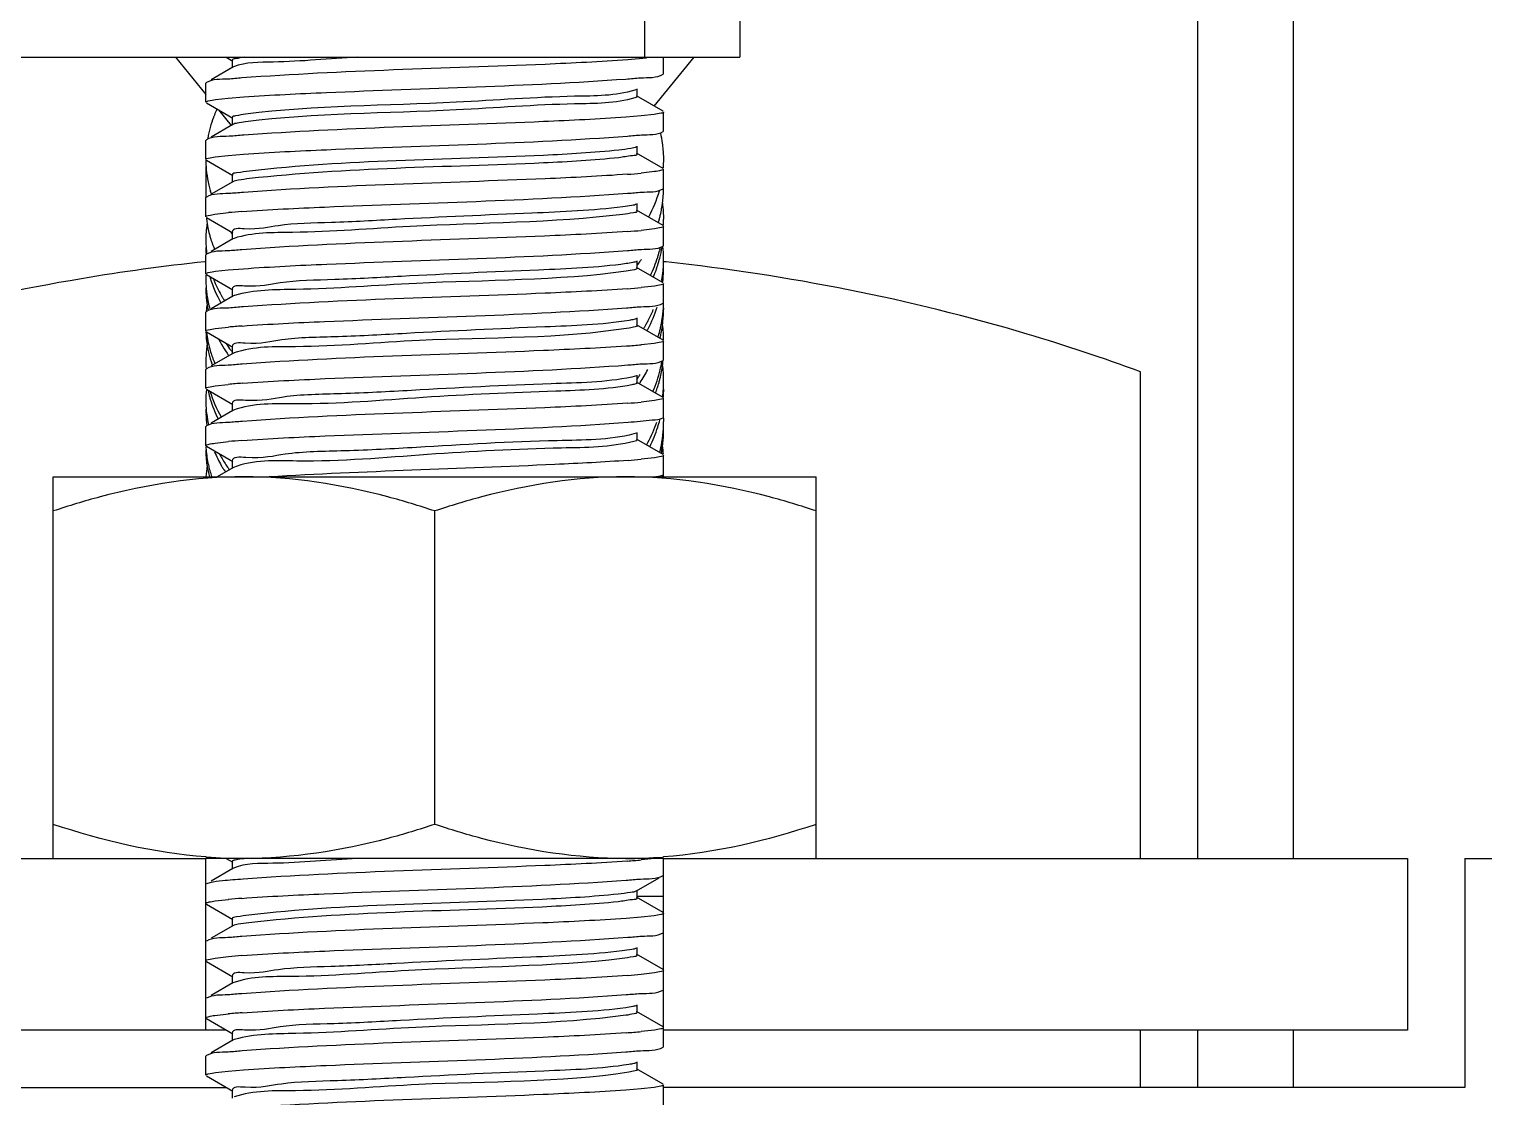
# Model space of a CAD drawing. Extents: x 1680110 to 2699828, y 269661 to 891349.
# Drawn here: x 2394372.2 to 2394545.8, y 723105.1 to 723232.5 of the extents above; entities that cross this region are included whole.
import ezdxf

# ---------------------------------------------------------------- set-up
doc = ezdxf.new("R2010")
doc.units = 0
doc.header["$LTSCALE"] = 1000
doc.header["$MEASUREMENT"] = 0
doc.layers.add('02___PRT_ALL_AXES', color=7, linetype='Continuous')
doc.layers.add('03___PRT_ALL_CURVES', color=7, linetype='Continuous')

msp = doc.modelspace()

# ---------------------------------------------------------------- linework, layer by layer
at = {"color": 7, "linetype": 'Continuous'}
for p, q in [((2394511.68, 723133.53), (2394511.68, 724624.74)), ((2394523.06, 724533.11), (2394523.06, 723133.53)), ((2394445.66, 724504.08), (2394445.66, 723229.15)), ((2394457.04, 724504.08), (2394457.04, 723229.15)), ((2394252.14, 723229.15), (2394457.04, 723229.15)), ((2394389.66, 723229.15), (2394393.29, 723224.71)), ((2394396.52, 723227.95), (2394393.93, 723226.45)), ((2394395.73, 723229.15), (2394396.52, 723228.69)), ((2394396.45, 723228.78), (2394396.45, 723227.87)), ((2394396.6, 723227.99), (2394396.52, 723227.95)), ((2394445.9, 723229.04), (2394443.67, 723228.85)), ((2394446.8, 723223.32), (2394451.56, 723229.15)), ((2394447.93, 723227.19), (2394447.93, 723229.15)), ((2394393.36, 723226.12), (2394393.29, 723226.05)), ((2394447.87, 723227.11), (2394447.93, 723227.19)), ((2394393.29, 723223.77), (2394393.29, 723226.05)), ((2394395.97, 723224.26), (2394397.82, 723224.41)), ((2394444.7, 723225.28), (2394444.5, 723225.2)), ((2394447.87, 723222.71), (2394444.7, 723224.54)), ((2394444.78, 723224.45), (2394444.78, 723225.36)), ((2394393.36, 723223.7), (2394396.52, 723221.86)), ((2394394.44, 723224.09), (2394395.97, 723224.26)), ((2394394.8, 723222.86), (2394396.32, 723221)), ((2394396.52, 723221.12), (2394393.93, 723219.62)), ((2394396.45, 723221.95), (2394396.45, 723221.04)), ((2394445.26, 723222.15), (2394443.43, 723222)), ((2394446.8, 723222.32), (2394445.26, 723222.15)), ((2394447.93, 723220.36), (2394447.93, 723222.63)), ((2394393.36, 723219.29), (2394393.29, 723219.22)), ((2394393.29, 723216.94), (2394393.29, 723219.22)), ((2394447.87, 723220.28), (2394447.93, 723220.36)), ((2394395.96, 723217.43), (2394397.77, 723217.57)), ((2394447.87, 723215.88), (2394444.7, 723217.71)), ((2394444.78, 723217.62), (2394444.78, 723218.53)), ((2394393.29, 723216.11), (2394393.29, 723212.46)), ((2394393.36, 723216.87), (2394396.52, 723215.03)), ((2394394.4, 723217.25), (2394395.96, 723217.43)), ((2394447.93, 723213.53), (2394447.93, 723215.8)), ((2394396.52, 723214.29), (2394393.93, 723212.79)), ((2394396.45, 723215.12), (2394396.45, 723214.21)), ((2394446.86, 723215.5), (2394445.25, 723215.32)), ((2394393.36, 723212.46), (2394393.29, 723212.39)), ((2394393.29, 723210.11), (2394393.29, 723212.39)), ((2394447.87, 723213.45), (2394447.93, 723213.53)), ((2394394.38, 723210.42), (2394395.98, 723210.6)), ((2394447.87, 723209.05), (2394444.7, 723210.88)), ((2394444.78, 723210.79), (2394444.78, 723211.7)), ((2394393.36, 723210.04), (2394396.52, 723208.2)), ((2394447.41, 723209.78), (2394447.42, 723209.83)), ((2394447.93, 723206.7), (2394447.93, 723208.97)), ((2394396.52, 723207.46), (2394393.93, 723205.96)), ((2394396.45, 723208.29), (2394396.45, 723207.38)), ((2394396.67, 723207.53), (2394396.52, 723207.46)), ((2394446.84, 723208.66), (2394445.24, 723208.49)), ((2394393.36, 723205.63), (2394393.29, 723205.56)), ((2394393.29, 723203.28), (2394393.29, 723205.56)), ((2394447.87, 723206.62), (2394447.93, 723206.7)), ((2394394.44, 723203.6), (2394395.97, 723203.77)), ((2394395.97, 723203.77), (2394397.78, 723203.91)), ((2394447.87, 723202.22), (2394444.7, 723204.05)), ((2394444.78, 723203.96), (2394444.78, 723204.87)), ((2394393.36, 723203.21), (2394396.52, 723201.37)), ((2394446.84, 723201.83), (2394445.24, 723201.66)), ((2394447.93, 723199.87), (2394447.93, 723202.14)), ((2394396.52, 723200.63), (2394393.93, 723199.13)), ((2394396.45, 723201.46), (2394396.45, 723200.55)), ((2394396.67, 723200.7), (2394396.52, 723200.63)), ((2394393.36, 723198.8), (2394393.29, 723198.73)), ((2394393.29, 723196.45), (2394393.29, 723198.73)), ((2394447.87, 723199.79), (2394447.93, 723199.87)), ((2394394.4, 723196.76), (2394395.98, 723196.94)), ((2394447.87, 723195.39), (2394444.7, 723197.22)), ((2394444.78, 723197.13), (2394444.78, 723198.04)), ((2394393.36, 723196.38), (2394396.52, 723194.54)), ((2394446.8, 723195), (2394445.25, 723194.83)), ((2394447.39, 723196.19), (2394447.38, 723196.14)), ((2394447.93, 723193.04), (2394447.93, 723195.31)), ((2394396.52, 723193.8), (2394393.93, 723192.3)), ((2394396.45, 723194.63), (2394396.45, 723193.72)), ((2394396.62, 723193.85), (2394396.52, 723193.8)), ((2394393.36, 723191.97), (2394393.29, 723191.9)), ((2394393.29, 723189.62), (2394393.29, 723191.9)), ((2394393.96, 723192.72), (2394393.97, 723192.68)), ((2394447.87, 723192.96), (2394447.93, 723193.04)), ((2394394.39, 723189.93), (2394395.97, 723190.11)), ((2394444.7, 723191.13), (2394444.14, 723190.96)), ((2394447.87, 723188.56), (2394444.7, 723190.39)), ((2394444.78, 723190.3), (2394444.78, 723191.21)), ((2394393.36, 723189.55), (2394396.52, 723187.72)), ((2394446.84, 723188.17), (2394445.24, 723188)), ((2394447.09, 723189.42), (2394447.11, 723189.47)), ((2394447.93, 723186.21), (2394447.93, 723188.48)), ((2394396.52, 723186.97), (2394393.93, 723185.47)), ((2394396.45, 723187.8), (2394396.45, 723186.89)), ((2394396.61, 723187.02), (2394396.52, 723186.97)), ((2394447.87, 723186.13), (2394447.93, 723186.21)), ((2394393.36, 723185.14), (2394393.29, 723185.07)), ((2394393.29, 723182.79), (2394393.29, 723185.07)), ((2394393.36, 723182.72), (2394396.52, 723180.89)), ((2394394.39, 723183.1), (2394395.98, 723183.28)), ((2394444.7, 723184.3), (2394444.38, 723184.19)), ((2394447.87, 723181.73), (2394444.7, 723183.56)), ((2394444.78, 723183.47), (2394444.78, 723184.38)), ((2394446.85, 723181.35), (2394445.24, 723181.17)), ((2394447.93, 723179.38), (2394447.93, 723181.65)), ((2394396.52, 723180.14), (2394394.66, 723179.07)), ((2394396.45, 723180.97), (2394396.45, 723180.06)), ((2394396.59, 723180.18), (2394396.52, 723180.14)), ((2394447.87, 723179.3), (2394447.93, 723179.38)), ((2394394.01, 723179.06), (2394393.99, 723179.1)), ((2394293.12, 723133.53), (2394393.29, 723133.53)), ((2394393.29, 723113.04), (2394393.29, 723133.53)), ((2394395.73, 723133.53), (2394396.52, 723133.08)), ((2394396.45, 723133.16), (2394396.45, 723132.25)), ((2394396.58, 723132.36), (2394396.52, 723132.33)), ((2394446.83, 723133.53), (2394445.25, 723133.36)), ((2394447.93, 723111.08), (2394447.93, 723133.53)), ((2394447.93, 723133.53), (2394536.72, 723133.53)), ((2394536.72, 723133.53), (2394536.72, 723113.04)), ((2394543.55, 723133.53), (2394543.55, 723106.21)), ((2394543.55, 723133.53), (2394630.07, 723133.53)), ((2394393.78, 723130.63), (2394393.36, 723130.5)), ((2394396.52, 723132.33), (2394393.93, 723130.83)), ((2394444.7, 723129.66), (2394447.4, 723131.22)), ((2394447.87, 723127.09), (2394444.7, 723128.92)), ((2394444.78, 723128.83), (2394444.78, 723129.74)), ((2394393.36, 723128.08), (2394396.52, 723126.25)), ((2394394.39, 723128.46), (2394395.98, 723128.64)), ((2394396.52, 723125.5), (2394393.93, 723124)), ((2394396.45, 723126.33), (2394396.45, 723125.42)), ((2394445.26, 723126.53), (2394443.44, 723126.38)), ((2394446.79, 723126.7), (2394445.26, 723126.53)), ((2394447.87, 723120.26), (2394444.7, 723122.09)), ((2394444.78, 723122), (2394444.78, 723122.91)), ((2394393.36, 723121.25), (2394396.52, 723119.42)), ((2394394.39, 723121.63), (2394395.98, 723121.81)), ((2394396.52, 723118.67), (2394393.93, 723117.17)), ((2394396.45, 723119.5), (2394396.45, 723118.59)), ((2394396.65, 723118.73), (2394396.52, 723118.67)), ((2394446.84, 723119.87), (2394445.24, 723119.7)), ((2394447.87, 723113.43), (2394444.7, 723115.26)), ((2394444.78, 723115.17), (2394444.78, 723116.08)), ((2394393.36, 723114.42), (2394396.52, 723112.59)), ((2394394.37, 723114.8), (2394395.98, 723114.98)), ((2394395.73, 723113.04), (2394302.23, 723113.04)), ((2394396.52, 723111.84), (2394393.93, 723110.34)), ((2394396.45, 723112.67), (2394396.45, 723111.76)), ((2394396.69, 723111.91), (2394396.52, 723111.84)), ((2394446.83, 723113.04), (2394445.26, 723112.87)), ((2394536.72, 723113.04), (2394447.93, 723113.04)), ((2394511.68, 723106.21), (2394511.68, 723113.04)), ((2394523.06, 723113.04), (2394523.06, 723106.21)), ((2394393.36, 723110.01), (2394393.29, 723109.94)), ((2394393.29, 723107.66), (2394393.29, 723109.94)), ((2394447.87, 723111), (2394447.93, 723111.08)), ((2394394.43, 723107.98), (2394395.97, 723108.15)), ((2394395.97, 723108.15), (2394397.79, 723108.29)), ((2394447.87, 723106.6), (2394444.7, 723108.43)), ((2394444.78, 723108.34), (2394444.78, 723109.25)), ((2394393.36, 723107.59), (2394396.52, 723105.76)), ((2394447.93, 722994.66), (2394447.93, 723106.52)), ((2394447.93, 723106.52), (2394447.93, 723106.5)), ((2394315.89, 723106.21), (2394395.73, 723106.21)), ((2394396.45, 723105.84), (2394396.45, 723104.93)), ((2394445.26, 723106.04), (2394443.41, 723105.89)), ((2394446.79, 723106.21), (2394445.26, 723106.04)), ((2394543.55, 723106.21), (2394447.93, 723106.21))]:
    msp.add_line(p, q, dxfattribs=at)
for centre, radius, start, end in [((2394437.02, 723305.92), 90.98, 274.1625, 275.1926), ((2394433.07, 723213.7), 14.86, 352.4752, 359.0333), ((2394404.18, 723120.31), 90.66, 94.1761, 95.1891), ((2394432.61, 723213.77), 15.33, 345.7837, 347.7331), ((2394432.75, 723213.74), 15.18, 347.7321, 350.5272), ((2394432.89, 723213.72), 15.05, 350.5288, 352.4817), ((2394432.98, 723209.81), 14.95, 5.5867, 7.5152), ((2394433.14, 723209.83), 14.8, 0.0085, 5.591), ((2394406.08, 723207.4), 12.78, 171.1943, 174.4746), ((2394406.09, 723211.3), 12.79, 185.9675, 188.8113), ((2394406.35, 723211.34), 13.06, 188.8281, 195.331), ((2394432.37, 723213.84), 15.58, 343.4588, 344.9212), ((2394432.51, 723213.8), 15.43, 345.1133, 345.7847), ((2394433.19, 723209.83), 14.74, 356.9716, 359.9979), ((2394405.84, 723207.41), 12.55, 177.8021, 181.7425), ((2394405.94, 723207.41), 12.65, 174.4759, 177.8), ((2394405.91, 723207.42), 12.62, 181.7436, 184.338), ((2394406.6, 723211.41), 13.32, 195.318, 196.4116), ((2394406.75, 723211.45), 13.48, 196.4128, 198.1116), ((2394406.87, 723211.49), 13.61, 198.1097, 198.551), ((2394407.09, 723211.56), 13.83, 198.5585, 201.583), ((2394437.02, 723299.01), 90.9, 274.1699, 275.1881), ((2394405.87, 723206.45), 12.58, 180.0033, 183.6996), ((2394406.03, 723207.42), 12.73, 184.3402, 187.6936), ((2394407.35, 723211.67), 14.11, 201.5769, 202.6383), ((2394431.58, 723210.23), 16.41, 334.2547, 342.4542), ((2394432.36, 723209.97), 15.59, 342.5052, 345.7777), ((2394432.7, 723208.92), 15.24, 345.7898, 350.7611), ((2394432.58, 723209.92), 15.36, 345.7846, 346.7864), ((2394433.11, 723204.99), 14.82, 0.7616, 6.0339), ((2394429.09, 723215.5), 19.27, 324.5327, 324.9952), ((2394429.37, 723215.31), 18.94, 324.9904, 327.0879), ((2394431.78, 723209.2), 16.2, 338.2349, 340.873), ((2394431.98, 723209.13), 15.98, 340.8783, 341.2541), ((2394432.09, 723209.09), 15.87, 341.2531, 342.5115), ((2394432.36, 723209.01), 15.59, 342.506, 345.7895), ((2394432.94, 723205.02), 14.99, 350.6267, 354.7969), ((2394433.08, 723204.04), 14.85, 353.2734, 358.4962), ((2394433.08, 723205), 14.85, 354.8019, 356.2921), ((2394433.14, 723205), 14.79, 356.2922, 357.6444), ((2394433.2, 723205), 14.73, 357.6439, 359.9988), ((2394433.23, 723205), 14.7, 0.0001, 0.7539), ((2394433.22, 723204.03), 14.71, 358.5036, 359.9996), ((2394405.86, 723202.58), 12.57, 177.162, 179.9982), ((2394405.89, 723202.58), 12.59, 180.0047, 184.3389), ((2394406.62, 723206.58), 13.34, 195.7874, 196.4007), ((2394407.88, 723208.03), 14.69, 201.5943, 209.7081), ((2394431.52, 723209.3), 16.47, 337.2245, 338.2392), ((2394432.82, 723205.04), 15.12, 349.8041, 350.6306), ((2394405.86, 723201.62), 12.57, 180.0021, 183.0662), ((2394405.97, 723201.62), 12.68, 183.0678, 186.3879), ((2394406.02, 723202.59), 12.73, 184.3386, 187.3944), ((2394406.09, 723201.64), 12.8, 186.3871, 188.7894), ((2394406.17, 723202.61), 12.88, 187.3961, 190.684), ((2394406.4, 723202.66), 13.12, 190.6909, 195.4373), ((2394408.55, 723208.4), 15.46, 209.652, 210.4109), ((2394408.67, 723208.46), 15.59, 210.4104, 210.8075), ((2394408.78, 723208.53), 15.72, 210.808, 211.5407), ((2394408.95, 723208.64), 15.92, 211.5412, 212.5196), ((2394397.23, 723199), 1.79, 106.8555, 108.2882), ((2394437.02, 723292.21), 90.93, 274.1689, 275.188), ((2394406.07, 723197.74), 12.78, 171.1716, 174.9793), ((2394406.24, 723201.66), 12.95, 188.7917, 192.0123), ((2394431.05, 723205.64), 16.99, 332.2352, 337.0979), ((2394432.97, 723200.18), 14.96, 350.6334, 356.2824), ((2394433.12, 723199.21), 14.82, 353.7483, 359.9894), ((2394433.15, 723200.17), 14.78, 356.2918, 358.518), ((2394404.24, 723106), 91.31, 94.1572, 95.1878), ((2394429.99, 723206.22), 18.2, 328.6751, 329.1904), ((2394430.17, 723206.11), 17.99, 329.189, 330.4141), ((2394430.33, 723206.02), 17.8, 330.4156, 330.7655), ((2394430.52, 723205.92), 17.59, 330.7632, 332.2518), ((2394430.53, 723204.95), 17.58, 331.3047, 331.7277), ((2394430.61, 723204.9), 17.48, 331.7277, 332.1757), ((2394432.6, 723200.25), 15.34, 345.7802, 347.219), ((2394432.74, 723199.26), 15.2, 346.482, 350.9218), ((2394432.72, 723200.23), 15.21, 347.2173, 350.0072), ((2394432.82, 723200.21), 15.11, 350.0099, 350.6402), ((2394432.9, 723199.23), 15.04, 350.9283, 352.3086), ((2394432.97, 723199.22), 14.97, 352.3086, 353.7538), ((2394433.09, 723195.33), 14.84, 0.2318, 7.3441), ((2394406.01, 723196.8), 12.72, 181.9053, 188.7272), ((2394406.09, 723192.91), 12.8, 171.1011, 174.0875), ((2394406.3, 723197.81), 13.01, 186.6796, 195.3979), ((2394406.24, 723196.83), 12.95, 188.7218, 191.9952), ((2394408.33, 723202.47), 15.2, 207.476, 209.9418), ((2394408.99, 723202.86), 15.96, 209.9616, 214.4126), ((2394409.67, 723204.28), 16.78, 213.9401, 216.9886), ((2394432.32, 723200.33), 15.63, 343.0254, 344.4467), ((2394432.49, 723200.28), 15.46, 344.6375, 345.7802), ((2394405.92, 723192.92), 12.62, 174.0846, 179.9902), ((2394406.44, 723196.87), 13.15, 191.9963, 195.227), ((2394406.55, 723196.9), 13.27, 195.223, 195.6267), ((2394406.73, 723197.92), 13.45, 195.3841, 198.6767), ((2394406.61, 723196.92), 13.33, 195.627, 196.3952), ((2394406.76, 723196.96), 13.48, 196.3975, 198.3264), ((2394406.94, 723197.99), 13.68, 198.6693, 199.1095), ((2394407.16, 723198.07), 13.91, 199.1171, 202.1251), ((2394409.57, 723203.25), 16.66, 214.3906, 215.6367), ((2394410.04, 723204.56), 17.24, 216.977, 217.4109), ((2394397.06, 723192.7), 1.23, 109.1477, 110.909), ((2394436.83, 723287.63), 93.18, 274.1026, 275.1855), ((2394405.88, 723192.93), 12.59, 180.0044, 184.1921), ((2394406.96, 723197.03), 13.7, 198.5278, 199.6787), ((2394407.42, 723198.17), 14.19, 202.1188, 203.1178), ((2394430.02, 723200.4), 18.16, 326.2877, 331.9863), ((2394432, 723195.59), 15.96, 336.721, 346.4127), ((2394432.75, 723194.42), 15.19, 346.1094, 352.5037), ((2394432.72, 723195.4), 15.22, 346.4834, 350.2391), ((2394433.02, 723190.5), 14.92, 3.9356, 7.5536), ((2394432.98, 723194.39), 14.95, 352.5186, 354.2223), ((2394433.15, 723190.51), 14.78, 1.0879, 3.9333), ((2394404.26, 723098.86), 91.62, 94.1444, 95.1905), ((2394429.06, 723202), 19.32, 324.2299, 325.013), ((2394429.28, 723201.85), 19.05, 325.012, 326.2496), ((2394429.4, 723200.8), 18.89, 325.9088, 326.3209), ((2394432.08, 723194.61), 15.88, 341.1397, 342.5212), ((2394432.24, 723194.56), 15.72, 342.5217, 343.624), ((2394432.33, 723194.53), 15.62, 343.6248, 344.0054), ((2394432.45, 723194.5), 15.5, 344.0036, 345.7125), ((2394432.56, 723194.47), 15.38, 345.7143, 346.12), ((2394433.14, 723190.51), 14.79, 356.2925, 357.9692), ((2394433.21, 723190.51), 14.72, 357.9689, 359.9992), ((2394433.23, 723190.51), 14.7, 0.0002, 1.0862), ((2394405.93, 723188.09), 12.64, 173.6889, 179.7273), ((2394405.82, 723188.09), 12.53, 179.7378, 180), ((2394405.87, 723188.1), 12.58, 180.0032, 183.6786), ((2394406.43, 723192.04), 13.14, 191.7184, 195.3481), ((2394406.6, 723192.09), 13.32, 195.3438, 196.408), ((2394437.03, 723278.42), 90.8, 274.1723, 275.1889), ((2394431.89, 723194.67), 16.08, 339.7839, 340.9534), ((2394433.03, 723190.52), 14.9, 352.7821, 356.2896), ((2394433.18, 723189.54), 14.76, 356.1809, 359.9964), ((2394405.86, 723187.13), 12.56, 180.0016, 182.6734), ((2394406.02, 723187.14), 12.73, 182.6837, 188.5616), ((2394405.94, 723188.1), 12.65, 183.6765, 184.3365), ((2394406.01, 723188.1), 12.72, 184.3385, 186.9958), ((2394406.22, 723188.13), 12.92, 187.0066, 192.5881), ((2394431.3, 723191.03), 16.71, 331.918, 341.0817), ((2394431.53, 723189.97), 16.46, 333.6296, 342.4403), ((2394432.36, 723189.69), 15.59, 342.501, 345.8125), ((2394433.04, 723185.69), 14.89, 353.1592, 356.2897), ((2394433.18, 723185.68), 14.75, 356.2901, 359.9967), ((2394433.19, 723184.71), 14.74, 356.85, 359.9977), ((2394433.22, 723185.68), 14.72, 0.0006, 1.7639), ((2394404.22, 723092.53), 91.12, 94.1637, 95.1876), ((2394430.46, 723191.46), 17.66, 330.924, 331.3989), ((2394430.57, 723191.4), 17.53, 331.3988, 331.979), ((2394432.69, 723185.74), 15.25, 345.814, 350.3352), ((2394432.84, 723184.75), 15.09, 349.0663, 352.4892), ((2394432.83, 723185.72), 15.1, 350.3429, 350.615), ((2394432.9, 723185.71), 15.03, 350.6133, 353.1593), ((2394433.03, 723180.84), 14.91, 3.5343, 7.5279), ((2394432.97, 723184.73), 14.96, 352.4925, 354.0117), ((2394433.07, 723184.72), 14.86, 354.0106, 356.8495), ((2394405.97, 723182.3), 12.68, 180.0224, 188.3054), ((2394405.92, 723183.27), 12.63, 182.5422, 184.337), ((2394406.16, 723183.29), 12.87, 184.3637, 192.581), ((2394407.97, 723187.79), 14.79, 202.7821, 209.8245), ((2394408.38, 723188.98), 15.25, 208.22, 209.8017), ((2394409.02, 723189.36), 16, 209.8319, 214.8393), ((2394437.1, 723270.76), 89.96, 274.1985, 275.1888), ((2394406.03, 723178.42), 12.74, 170.9673, 177.1093), ((2394406.13, 723182.33), 12.84, 188.2938, 188.5815), ((2394406.22, 723182.34), 12.93, 188.5849, 191.5766), ((2394406.4, 723182.38), 13.11, 191.5777, 194.635), ((2394406.45, 723183.35), 13.17, 192.5677, 195.3634), ((2394406.57, 723183.39), 13.29, 195.3605, 195.9051), ((2394406.76, 723183.44), 13.49, 195.9111, 198.7666), ((2394408.62, 723188.15), 15.54, 209.7823, 211.0183), ((2394408.78, 723188.25), 15.73, 211.0166, 211.4116), ((2394408.89, 723188.32), 15.86, 211.412, 212.1111), ((2394409.07, 723188.43), 16.06, 212.1118, 213.1491), ((2394409.66, 723189.79), 16.77, 214.811, 216.0438), ((2394433.15, 723179.89), 14.78, 356.8051, 357.7036), ((2394432.98, 723180.87), 14.95, 353.0516, 353.6505), ((2394436.99, 723224.28), 91.3, 274.1576, 275.1877), ((2394404.2, 723038.07), 90.94, 94.1684, 95.1881), ((2394404.2, 723031.27), 90.91, 94.1694, 95.1882), ((2394437.05, 723209.96), 90.63, 274.177, 275.189), ((2394404.22, 723024.28), 91.07, 94.16, 95.1924), ((2394397.28, 723110.08), 1.93, 106.4425, 107.811), ((2394436.8, 723205.96), 93.47, 274.0874, 275.1914)]:
    msp.add_arc(centre, radius, start, end, dxfattribs=at)
for points, knots in [([(2394397.85, 723229.15), (2394397.5, 723229.1), (2394397.14, 723229.01), (2394396.45, 723228.91), (2394396.45, 723228.78)], [0, 0, 0, 0, 0.727016, 1, 1, 1, 1]), ([(2394411.42, 723229.15), (2394408.05, 723228.99), (2394403.2, 723228.46), (2394398.07, 723228.58), (2394396.6, 723227.99)], [0, 0, 0, 0, 0.680124, 1, 1, 1, 1]), ([(2394443.67, 723228.85), (2394440.38, 723228.6), (2394425.02, 723227.85), (2394409.63, 723227.56), (2394397.59, 723226.67)], [0, 0, 0, 0, 0.214706, 1, 1, 1, 1]), ([(2394397.59, 723226.67), (2394397.04, 723226.62), (2394395.65, 723226.45), (2394394.11, 723226.56), (2394393.36, 723226.12)], [0, 0, 0, 0, 0.38831, 1, 1, 1, 1]), ([(2394397.82, 723224.41), (2394401.1, 723224.64), (2394416.31, 723225.38), (2394431.54, 723225.69), (2394443.43, 723226.55)], [0, 0, 0, 0, 0.216327, 1, 1, 1, 1]), ([(2394443.43, 723226.55), (2394444.01, 723226.59), (2394445.47, 723226.78), (2394447.08, 723226.66), (2394447.87, 723227.11)], [0, 0, 0, 0, 0.388887, 1, 1, 1, 1]), ([(2394444.5, 723225.2), (2394442.19, 723224.51), (2394434.94, 723224.58), (2394419.56, 723223.33), (2394406.37, 723223.4), (2394398.04, 723222.35)], [0, 0, 0, 0, 0.155236, 0.459038, 1, 1, 1, 1]), ([(2394444.78, 723224.45), (2394444.78, 723224.42), (2394444.67, 723224.34), (2394444.57, 723224.31), (2394444.5, 723224.29)], [0, 0, 0, 0, 0.324871, 1, 1, 1, 1]), ([(2394393.29, 723223.77), (2394393.29, 723223.88), (2394393.86, 723223.97), (2394394.15, 723224.05), (2394394.44, 723224.09)], [0, 0, 0, 0, 0.273886, 1, 1, 1, 1]), ([(2394444.5, 723224.29), (2394442.19, 723223.6), (2394434.94, 723223.67), (2394419.56, 723222.42), (2394406.37, 723222.48), (2394398.04, 723221.44)], [0, 0, 0, 0, 0.155236, 0.459038, 1, 1, 1, 1]), ([(2394398.04, 723222.35), (2394397.64, 723222.3), (2394397.24, 723222.19), (2394396.45, 723222.1), (2394396.45, 723221.95)], [0, 0, 0, 0, 0.729113, 1, 1, 1, 1]), ([(2394398.04, 723221.44), (2394397.7, 723221.39), (2394397.2, 723221.31), (2394396.68, 723221.21), (2394396.52, 723221.12)], [0, 0, 0, 0, 0.652278, 1, 1, 1, 1]), ([(2394443.43, 723222), (2394440.16, 723221.76), (2394424.95, 723221.02), (2394409.72, 723220.71), (2394397.82, 723219.85)], [0, 0, 0, 0, 0.215967, 1, 1, 1, 1]), ([(2394447.93, 723222.63), (2394447.93, 723222.52), (2394447.37, 723222.43), (2394447.08, 723222.36), (2394446.8, 723222.32)], [0, 0, 0, 0, 0.273998, 1, 1, 1, 1]), ([(2394397.82, 723219.85), (2394397.24, 723219.81), (2394395.77, 723219.62), (2394394.15, 723219.75), (2394393.36, 723219.29)], [0, 0, 0, 0, 0.38897, 1, 1, 1, 1]), ([(2394397.77, 723217.57), (2394401.07, 723217.81), (2394416.36, 723218.56), (2394431.67, 723218.85), (2394443.62, 723219.74)], [0, 0, 0, 0, 0.216628, 1, 1, 1, 1]), ([(2394443.62, 723219.74), (2394444.17, 723219.78), (2394445.57, 723219.96), (2394447.11, 723219.85), (2394447.87, 723220.28)], [0, 0, 0, 0, 0.388384, 1, 1, 1, 1]), ([(2394442.58, 723218.07), (2394439.59, 723217.74), (2394424.89, 723216.93), (2394410.14, 723216.87), (2394398.5, 723215.57)], [0, 0, 0, 0, 0.204219, 1, 1, 1, 1]), ([(2394444.7, 723218.45), (2394444.49, 723218.33), (2394443.76, 723218.22), (2394443.05, 723218.12), (2394442.58, 723218.07)], [0, 0, 0, 0, 0.33615, 1, 1, 1, 1]), ([(2394444.78, 723217.62), (2394444.78, 723217.42), (2394443.65, 723217.38), (2394443.13, 723217.22), (2394442.58, 723217.16)], [0, 0, 0, 0, 0.266706, 1, 1, 1, 1]), ([(2394393.29, 723216.94), (2394393.29, 723217.05), (2394393.84, 723217.14), (2394394.12, 723217.21), (2394394.4, 723217.25)], [0, 0, 0, 0, 0.274399, 1, 1, 1, 1]), ([(2394442.58, 723217.16), (2394439.59, 723216.83), (2394424.89, 723216.02), (2394410.14, 723215.96), (2394398.5, 723214.66)], [0, 0, 0, 0, 0.204219, 1, 1, 1, 1]), ([(2394447.93, 723215.8), (2394447.93, 723215.7), (2394447.41, 723215.61), (2394447.13, 723215.53), (2394446.86, 723215.5)], [0, 0, 0, 0, 0.274998, 1, 1, 1, 1]), ([(2394398.5, 723215.57), (2394397.99, 723215.51), (2394397.49, 723215.36), (2394396.45, 723215.31), (2394396.45, 723215.12)], [0, 0, 0, 0, 0.732541, 1, 1, 1, 1]), ([(2394398.5, 723214.66), (2394398.06, 723214.61), (2394397.4, 723214.51), (2394396.72, 723214.41), (2394396.52, 723214.29)], [0, 0, 0, 0, 0.66143, 1, 1, 1, 1]), ([(2394443.62, 723215.18), (2394440.35, 723214.94), (2394425.06, 723214.2), (2394409.75, 723213.89), (2394397.77, 723213.02)], [0, 0, 0, 0, 0.214468, 1, 1, 1, 1]), ([(2394397.77, 723213.02), (2394397.19, 723212.98), (2394395.74, 723212.79), (2394394.14, 723212.91), (2394393.36, 723212.46)], [0, 0, 0, 0, 0.388855, 1, 1, 1, 1]), ([(2394397.58, 723210.73), (2394400.87, 723210.97), (2394416.23, 723211.72), (2394431.6, 723212.02), (2394443.63, 723212.91)], [0, 0, 0, 0, 0.214919, 1, 1, 1, 1]), ([(2394443.63, 723212.91), (2394444.19, 723212.95), (2394445.57, 723213.13), (2394447.11, 723213.02), (2394447.87, 723213.45)], [0, 0, 0, 0, 0.388317, 1, 1, 1, 1]), ([(2394443.05, 723211.29), (2394439.45, 723210.85), (2394430.45, 723210.46), (2394418.76, 723209.97), (2394408.9, 723209.38), (2394402.36, 723209.3), (2394399.35, 723208.47), (2394396.45, 723208.78), (2394396.45, 723208.29)], [0, 0, 0, 0, 0.232716, 0.578809, 0.745042, 0.880205, 0.968465, 1, 1, 1, 1]), ([(2394444.7, 723211.62), (2394444.54, 723211.52), (2394443.97, 723211.42), (2394443.42, 723211.34), (2394443.05, 723211.29)], [0, 0, 0, 0, 0.344709, 1, 1, 1, 1]), ([(2394444.78, 723210.79), (2394444.78, 723210.63), (2394443.91, 723210.55), (2394443.48, 723210.43), (2394443.05, 723210.38)], [0, 0, 0, 0, 0.269686, 1, 1, 1, 1]), ([(2394393.29, 723210.11), (2394393.29, 723210.22), (2394393.83, 723210.31), (2394394.11, 723210.38), (2394394.38, 723210.42)], [0, 0, 0, 0, 0.274808, 1, 1, 1, 1]), ([(2394443.05, 723210.38), (2394434.64, 723209.36), (2394421.4, 723209.43), (2394406.08, 723208.1), (2394398.89, 723208.26), (2394396.67, 723207.53)], [0, 0, 0, 0, 0.546858, 0.849007, 1, 1, 1, 1]), ([(2394447.93, 723208.97), (2394447.93, 723208.87), (2394447.4, 723208.78), (2394447.11, 723208.7), (2394446.84, 723208.66)], [0, 0, 0, 0, 0.274679, 1, 1, 1, 1]), ([(2394443.63, 723208.35), (2394440.34, 723208.11), (2394424.98, 723207.36), (2394409.61, 723207.06), (2394397.58, 723206.17)], [0, 0, 0, 0, 0.215082, 1, 1, 1, 1]), ([(2394397.58, 723206.17), (2394397.03, 723206.13), (2394395.64, 723205.96), (2394394.11, 723206.07), (2394393.36, 723205.63)], [0, 0, 0, 0, 0.388296, 1, 1, 1, 1]), ([(2394397.78, 723203.91), (2394401.09, 723204.15), (2394416.37, 723204.9), (2394431.68, 723205.19), (2394443.63, 723206.08)], [0, 0, 0, 0, 0.2168, 1, 1, 1, 1]), ([(2394443.63, 723206.08), (2394444.18, 723206.12), (2394445.57, 723206.3), (2394447.11, 723206.19), (2394447.87, 723206.62)], [0, 0, 0, 0, 0.388325, 1, 1, 1, 1]), ([(2394393.29, 723203.28), (2394393.29, 723203.39), (2394393.86, 723203.48), (2394394.15, 723203.56), (2394394.44, 723203.6)], [0, 0, 0, 0, 0.273881, 1, 1, 1, 1]), ([(2394443.47, 723204.52), (2394440, 723204.03), (2394431.05, 723203.68), (2394419.35, 723203.16), (2394409.3, 723202.57), (2394402.56, 723202.49), (2394399.45, 723201.63), (2394396.45, 723201.97), (2394396.45, 723201.46)], [0, 0, 0, 0, 0.222922, 0.569994, 0.73903, 0.877173, 0.967654, 1, 1, 1, 1]), ([(2394443.47, 723203.6), (2394435.19, 723202.46), (2394421.92, 723202.62), (2394406.45, 723201.32), (2394399.06, 723201.42), (2394396.72, 723200.71)], [0, 0, 0, 0, 0.5355, 0.843099, 1, 1, 1, 1]), ([(2394444.7, 723204.79), (2394444.57, 723204.71), (2394444.15, 723204.62), (2394443.74, 723204.55), (2394443.47, 723204.52)], [0, 0, 0, 0, 0.355402, 1, 1, 1, 1]), ([(2394444.78, 723203.96), (2394444.78, 723203.84), (2394444.13, 723203.74), (2394443.8, 723203.65), (2394443.47, 723203.6)], [0, 0, 0, 0, 0.274235, 1, 1, 1, 1]), ([(2394447.93, 723202.14), (2394447.93, 723202.04), (2394447.39, 723201.95), (2394447.11, 723201.87), (2394446.84, 723201.83)], [0, 0, 0, 0, 0.274671, 1, 1, 1, 1]), ([(2394443.63, 723201.52), (2394440.36, 723201.28), (2394425.08, 723200.54), (2394409.77, 723200.23), (2394397.78, 723199.36)], [0, 0, 0, 0, 0.214279, 1, 1, 1, 1]), ([(2394397.78, 723199.36), (2394397.21, 723199.32), (2394395.75, 723199.13), (2394394.15, 723199.26), (2394393.36, 723198.8)], [0, 0, 0, 0, 0.388859, 1, 1, 1, 1]), ([(2394397.62, 723197.07), (2394400.9, 723197.31), (2394416.19, 723198.06), (2394431.51, 723198.36), (2394443.5, 723199.24)], [0, 0, 0, 0, 0.214719, 1, 1, 1, 1]), ([(2394443.5, 723199.24), (2394444.07, 723199.28), (2394445.5, 723199.46), (2394447.09, 723199.34), (2394447.87, 723199.79)], [0, 0, 0, 0, 0.388703, 1, 1, 1, 1]), ([(2394393.29, 723196.45), (2394393.29, 723196.56), (2394393.83, 723196.65), (2394394.12, 723196.72), (2394394.4, 723196.76)], [0, 0, 0, 0, 0.274575, 1, 1, 1, 1]), ([(2394443.83, 723197.74), (2394440.51, 723197.2), (2394431.62, 723196.91), (2394419.93, 723196.35), (2394409.7, 723195.75), (2394402.77, 723195.69), (2394399.56, 723194.79), (2394396.45, 723195.16), (2394396.45, 723194.63)], [0, 0, 0, 0, 0.21273, 0.56076, 0.732716, 0.873984, 0.966798, 1, 1, 1, 1]), ([(2394443.83, 723196.83), (2394435.58, 723195.49), (2394422.13, 723195.9), (2394406.57, 723194.41), (2394398.98, 723194.67), (2394396.65, 723193.86)], [0, 0, 0, 0, 0.530505, 0.843834, 1, 1, 1, 1]), ([(2394444.7, 723197.96), (2394444.61, 723197.9), (2394444.31, 723197.83), (2394444.02, 723197.77), (2394443.83, 723197.74)], [0, 0, 0, 0, 0.369089, 1, 1, 1, 1]), ([(2394444.78, 723197.13), (2394444.78, 723197.04), (2394444.33, 723196.93), (2394444.07, 723196.87), (2394443.83, 723196.83)], [0, 0, 0, 0, 0.281015, 1, 1, 1, 1]), ([(2394447.93, 723195.31), (2394447.93, 723195.2), (2394447.38, 723195.11), (2394447.09, 723195.04), (2394446.8, 723195)], [0, 0, 0, 0, 0.274084, 1, 1, 1, 1]), ([(2394443.5, 723194.68), (2394440.2, 723194.44), (2394424.9, 723193.7), (2394409.58, 723193.4), (2394397.62, 723192.52)], [0, 0, 0, 0, 0.216209, 1, 1, 1, 1]), ([(2394397.62, 723192.52), (2394397.06, 723192.48), (2394395.66, 723192.3), (2394394.12, 723192.41), (2394393.36, 723191.97)], [0, 0, 0, 0, 0.388402, 1, 1, 1, 1]), ([(2394397.64, 723190.24), (2394400.94, 723190.49), (2394416.27, 723191.23), (2394431.63, 723191.53), (2394443.64, 723192.42)], [0, 0, 0, 0, 0.215551, 1, 1, 1, 1]), ([(2394443.64, 723192.42), (2394444.19, 723192.46), (2394445.58, 723192.64), (2394447.11, 723192.53), (2394447.87, 723192.96)], [0, 0, 0, 0, 0.388301, 1, 1, 1, 1]), ([(2394393.29, 723189.62), (2394393.29, 723189.73), (2394393.83, 723189.82), (2394394.11, 723189.89), (2394394.39, 723189.93)], [0, 0, 0, 0, 0.274717, 1, 1, 1, 1]), ([(2394444.14, 723190.96), (2394440.98, 723190.34), (2394432.15, 723190.17), (2394420.52, 723189.54), (2394410.1, 723188.94), (2394402.97, 723188.88), (2394399.66, 723187.95), (2394396.45, 723188.34), (2394396.45, 723187.8)], [0, 0, 0, 0, 0.20212, 0.551084, 0.726087, 0.870629, 0.965898, 1, 1, 1, 1]), ([(2394444.14, 723190.05), (2394441.16, 723189.47), (2394432.81, 723189.26), (2394419.42, 723188.66), (2394406.76, 723187.54), (2394398.94, 723187.91), (2394396.61, 723187.02)], [0, 0, 0, 0, 0.190882, 0.52367, 0.843023, 1, 1, 1, 1]), ([(2394444.78, 723190.3), (2394444.78, 723190.24), (2394444.49, 723190.13), (2394444.3, 723190.08), (2394444.14, 723190.05)], [0, 0, 0, 0, 0.291618, 1, 1, 1, 1]), ([(2394447.93, 723188.48), (2394447.93, 723188.38), (2394447.4, 723188.29), (2394447.12, 723188.21), (2394446.84, 723188.17)], [0, 0, 0, 0, 0.274756, 1, 1, 1, 1]), ([(2394443.64, 723187.86), (2394440.35, 723187.62), (2394425.02, 723186.87), (2394409.66, 723186.57), (2394397.64, 723185.69)], [0, 0, 0, 0, 0.214775, 1, 1, 1, 1]), ([(2394397.64, 723185.69), (2394397.08, 723185.65), (2394395.68, 723185.47), (2394394.12, 723185.58), (2394393.36, 723185.14)], [0, 0, 0, 0, 0.388498, 1, 1, 1, 1]), ([(2394397.6, 723183.41), (2394400.91, 723183.65), (2394416.27, 723184.4), (2394431.66, 723184.7), (2394443.69, 723185.59)], [0, 0, 0, 0, 0.215362, 1, 1, 1, 1]), ([(2394443.69, 723185.59), (2394444.65, 723185.66), (2394446.01, 723185.85), (2394447.49, 723185.91), (2394447.87, 723186.13)], [0, 0, 0, 0, 0.686376, 1, 1, 1, 1]), ([(2394393.29, 723182.79), (2394393.29, 723182.9), (2394393.83, 723182.99), (2394394.12, 723183.06), (2394394.39, 723183.1)], [0, 0, 0, 0, 0.274588, 1, 1, 1, 1]), ([(2394444.38, 723184.19), (2394441.41, 723183.44), (2394432.65, 723183.46), (2394421.1, 723182.72), (2394410.5, 723182.13), (2394403.17, 723182.07), (2394399.78, 723181.11), (2394396.45, 723181.53), (2394396.45, 723180.97)], [0, 0, 0, 0, 0.191074, 0.540946, 0.719128, 0.867105, 0.964953, 1, 1, 1, 1]), ([(2394444.38, 723183.28), (2394441.58, 723182.58), (2394433.26, 723182.54), (2394419.85, 723181.84), (2394406.97, 723180.66), (2394398.94, 723181.15), (2394396.59, 723180.18)], [0, 0, 0, 0, 0.18093, 0.515468, 0.841176, 1, 1, 1, 1]), ([(2394444.78, 723183.47), (2394444.78, 723183.43), (2394444.61, 723183.33), (2394444.48, 723183.3), (2394444.38, 723183.28)], [0, 0, 0, 0, 0.309222, 1, 1, 1, 1]), ([(2394443.69, 723181.04), (2394440.78, 723180.82), (2394426.5, 723180.11), (2394412.2, 723179.72), (2394400.84, 723179.07)], [0, 0, 0, 0, 0.204182, 1, 1, 1, 1]), ([(2394447.93, 723181.65), (2394447.93, 723181.55), (2394447.4, 723181.46), (2394447.12, 723181.38), (2394446.85, 723181.35)], [0, 0, 0, 0, 0.274936, 1, 1, 1, 1]), ([(2394446.82, 723179.07), (2394447.05, 723179.1), (2394447.4, 723179.16), (2394447.76, 723179.24), (2394447.87, 723179.3)], [0, 0, 0, 0, 0.643107, 1, 1, 1, 1]), ([(2394397.85, 723133.53), (2394397.5, 723133.49), (2394397.14, 723133.39), (2394396.45, 723133.29), (2394396.45, 723133.16)], [0, 0, 0, 0, 0.727114, 1, 1, 1, 1]), ([(2394411.41, 723133.53), (2394408.03, 723133.37), (2394403.18, 723132.82), (2394398.04, 723132.98), (2394396.58, 723132.36)], [0, 0, 0, 0, 0.682292, 1, 1, 1, 1]), ([(2394443.61, 723133.22), (2394440.33, 723132.98), (2394425.04, 723132.24), (2394409.72, 723131.93), (2394397.73, 723131.06)], [0, 0, 0, 0, 0.214714, 1, 1, 1, 1]), ([(2394397.73, 723131.06), (2394396.91, 723131), (2394395.59, 723130.89), (2394394.28, 723130.74), (2394393.78, 723130.63)], [0, 0, 0, 0, 0.619172, 1, 1, 1, 1]), ([(2394397.59, 723128.77), (2394400.86, 723129.01), (2394416.15, 723129.76), (2394431.45, 723130.07), (2394443.44, 723130.93)], [0, 0, 0, 0, 0.21429, 1, 1, 1, 1]), ([(2394443.44, 723130.93), (2394444.02, 723130.98), (2394445.47, 723131.16), (2394447.08, 723131.04), (2394447.87, 723131.49)], [0, 0, 0, 0, 0.388851, 1, 1, 1, 1]), ([(2394442.5, 723129.27), (2394439.48, 723128.95), (2394424.78, 723128.13), (2394410.03, 723128.09), (2394398.42, 723126.77)], [0, 0, 0, 0, 0.206066, 1, 1, 1, 1]), ([(2394444.7, 723129.66), (2394444.49, 723129.53), (2394443.72, 723129.43), (2394442.99, 723129.32), (2394442.5, 723129.27)], [0, 0, 0, 0, 0.334937, 1, 1, 1, 1]), ([(2394393.34, 723128.21), (2394393.44, 723128.28), (2394393.8, 723128.36), (2394394.15, 723128.43), (2394394.39, 723128.46)], [0, 0, 0, 0, 0.343399, 1, 1, 1, 1]), ([(2394442.5, 723128.36), (2394439.48, 723128.04), (2394424.78, 723127.22), (2394410.03, 723127.18), (2394398.42, 723125.86)], [0, 0, 0, 0, 0.206066, 1, 1, 1, 1]), ([(2394444.78, 723128.83), (2394444.78, 723128.63), (2394443.61, 723128.59), (2394443.07, 723128.42), (2394442.5, 723128.36)], [0, 0, 0, 0, 0.266311, 1, 1, 1, 1]), ([(2394398.42, 723126.77), (2394397.93, 723126.72), (2394397.45, 723126.57), (2394396.45, 723126.51), (2394396.45, 723126.33)], [0, 0, 0, 0, 0.732092, 1, 1, 1, 1]), ([(2394398.42, 723125.86), (2394398, 723125.81), (2394397.37, 723125.72), (2394396.71, 723125.61), (2394396.52, 723125.5)], [0, 0, 0, 0, 0.660111, 1, 1, 1, 1]), ([(2394443.44, 723126.38), (2394440.14, 723126.14), (2394424.85, 723125.4), (2394409.55, 723125.1), (2394397.59, 723124.22)], [0, 0, 0, 0, 0.216791, 1, 1, 1, 1]), ([(2394447.93, 723127.01), (2394447.93, 723126.9), (2394447.37, 723126.81), (2394447.08, 723126.74), (2394446.79, 723126.7)], [0, 0, 0, 0, 0.273913, 1, 1, 1, 1]), ([(2394397.59, 723124.22), (2394397.04, 723124.18), (2394395.65, 723124), (2394394.11, 723124.11), (2394393.36, 723123.67)], [0, 0, 0, 0, 0.388335, 1, 1, 1, 1]), ([(2394397.59, 723121.94), (2394400.89, 723122.18), (2394416.24, 723122.93), (2394431.62, 723123.23), (2394443.65, 723124.12)], [0, 0, 0, 0, 0.215098, 1, 1, 1, 1]), ([(2394443.65, 723124.12), (2394444.2, 723124.16), (2394445.58, 723124.34), (2394447.12, 723124.23), (2394447.87, 723124.66)], [0, 0, 0, 0, 0.388284, 1, 1, 1, 1]), ([(2394442.98, 723122.49), (2394439.36, 723122.06), (2394430.36, 723121.67), (2394418.66, 723121.17), (2394408.84, 723120.59), (2394402.33, 723120.51), (2394399.34, 723119.68), (2394396.45, 723119.99), (2394396.45, 723119.5)], [0, 0, 0, 0, 0.234227, 0.580164, 0.745965, 0.88067, 0.968589, 1, 1, 1, 1]), ([(2394444.7, 723122.83), (2394444.53, 723122.73), (2394443.94, 723122.63), (2394443.36, 723122.54), (2394442.98, 723122.49)], [0, 0, 0, 0, 0.343232, 1, 1, 1, 1]), ([(2394444.78, 723122), (2394444.78, 723121.84), (2394443.87, 723121.76), (2394443.43, 723121.64), (2394442.98, 723121.58)], [0, 0, 0, 0, 0.269121, 1, 1, 1, 1]), ([(2394393.29, 723121.32), (2394393.29, 723121.43), (2394393.83, 723121.52), (2394394.11, 723121.59), (2394394.39, 723121.63)], [0, 0, 0, 0, 0.274682, 1, 1, 1, 1]), ([(2394442.98, 723121.58), (2394434.53, 723120.58), (2394421.26, 723120.65), (2394405.97, 723119.28), (2394398.82, 723119.49), (2394396.65, 723118.73)], [0, 0, 0, 0, 0.549921, 0.851211, 1, 1, 1, 1]), ([(2394443.65, 723119.57), (2394440.35, 723119.32), (2394425, 723118.57), (2394409.63, 723118.27), (2394397.59, 723117.39)], [0, 0, 0, 0, 0.214898, 1, 1, 1, 1]), ([(2394447.93, 723120.18), (2394447.93, 723120.08), (2394447.4, 723119.99), (2394447.12, 723119.91), (2394446.84, 723119.87)], [0, 0, 0, 0, 0.274803, 1, 1, 1, 1]), ([(2394397.59, 723117.39), (2394397.04, 723117.35), (2394395.65, 723117.17), (2394394.11, 723117.28), (2394393.36, 723116.84)], [0, 0, 0, 0, 0.388327, 1, 1, 1, 1]), ([(2394397.61, 723115.11), (2394400.88, 723115.35), (2394416.17, 723116.1), (2394431.48, 723116.41), (2394443.47, 723117.28)], [0, 0, 0, 0, 0.214542, 1, 1, 1, 1]), ([(2394443.47, 723117.28), (2394444.04, 723117.32), (2394445.48, 723117.5), (2394447.08, 723117.38), (2394447.87, 723117.83)], [0, 0, 0, 0, 0.388831, 1, 1, 1, 1]), ([(2394443.41, 723115.72), (2394439.92, 723115.24), (2394430.96, 723114.88), (2394419.25, 723114.37), (2394409.24, 723113.77), (2394402.53, 723113.7), (2394399.44, 723112.84), (2394396.45, 723113.18), (2394396.45, 723112.67)], [0, 0, 0, 0, 0.224495, 0.571413, 0.739998, 0.877661, 0.967782, 1, 1, 1, 1]), ([(2394444.7, 723116), (2394444.57, 723115.92), (2394444.12, 723115.83), (2394443.69, 723115.76), (2394443.41, 723115.72)], [0, 0, 0, 0, 0.353542, 1, 1, 1, 1]), ([(2394444.78, 723115.17), (2394444.78, 723115.04), (2394444.1, 723114.95), (2394443.75, 723114.85), (2394443.41, 723114.81)], [0, 0, 0, 0, 0.273392, 1, 1, 1, 1]), ([(2394393.29, 723114.49), (2394393.29, 723114.6), (2394393.82, 723114.69), (2394394.1, 723114.76), (2394394.37, 723114.8)], [0, 0, 0, 0, 0.274967, 1, 1, 1, 1]), ([(2394443.41, 723114.81), (2394435.13, 723113.68), (2394421.89, 723113.82), (2394406.44, 723112.54), (2394399.08, 723112.62), (2394396.73, 723111.93)], [0, 0, 0, 0, 0.536061, 0.842785, 1, 1, 1, 1]), ([(2394447.93, 723113.33), (2394447.87, 723113.23), (2394447.42, 723113.16), (2394447.09, 723113.08), (2394446.83, 723113.04)], [0, 0, 0, 0, 0.301777, 1, 1, 1, 1]), ([(2394443.47, 723112.72), (2394440.16, 723112.48), (2394424.88, 723111.74), (2394409.57, 723111.44), (2394397.61, 723110.56)], [0, 0, 0, 0, 0.216545, 1, 1, 1, 1]), ([(2394397.61, 723110.56), (2394397.06, 723110.52), (2394395.66, 723110.34), (2394394.12, 723110.45), (2394393.36, 723110.01)], [0, 0, 0, 0, 0.388405, 1, 1, 1, 1]), ([(2394397.79, 723108.29), (2394401.07, 723108.53), (2394416.28, 723109.27), (2394431.51, 723109.58), (2394443.41, 723110.44)], [0, 0, 0, 0, 0.216013, 1, 1, 1, 1]), ([(2394443.41, 723110.44), (2394443.99, 723110.48), (2394445.45, 723110.67), (2394447.07, 723110.55), (2394447.87, 723111)], [0, 0, 0, 0, 0.388954, 1, 1, 1, 1]), ([(2394443.78, 723108.94), (2394440.43, 723108.41), (2394431.53, 723108.11), (2394419.84, 723107.56), (2394409.63, 723106.96), (2394402.73, 723106.89), (2394399.54, 723106), (2394396.45, 723106.36), (2394396.45, 723105.84)], [0, 0, 0, 0, 0.214366, 0.562247, 0.733734, 0.874498, 0.966936, 1, 1, 1, 1]), ([(2394444.7, 723109.17), (2394444.6, 723109.11), (2394444.29, 723109.03), (2394443.98, 723108.97), (2394443.78, 723108.94)], [0, 0, 0, 0, 0.366681, 1, 1, 1, 1]), ([(2394444.78, 723108.34), (2394444.78, 723108.25), (2394444.3, 723108.14), (2394444.03, 723108.07), (2394443.78, 723108.03)], [0, 0, 0, 0, 0.279746, 1, 1, 1, 1]), ([(2394393.29, 723107.66), (2394393.29, 723107.77), (2394393.85, 723107.86), (2394394.15, 723107.94), (2394394.43, 723107.98)], [0, 0, 0, 0, 0.273953, 1, 1, 1, 1]), ([(2394443.78, 723108.03), (2394435.52, 723106.72), (2394422.09, 723107.09), (2394406.55, 723105.63), (2394398.99, 723105.87), (2394396.66, 723105.07)], [0, 0, 0, 0, 0.531437, 0.84384, 1, 1, 1, 1]), ([(2394447.93, 723106.5), (2394447.87, 723106.4), (2394447.41, 723106.33), (2394447.06, 723106.25), (2394446.79, 723106.21)], [0, 0, 0, 0, 0.300332, 1, 1, 1, 1]), ([(2394443.41, 723105.89), (2394440.13, 723105.65), (2394424.92, 723104.91), (2394409.69, 723104.6), (2394397.79, 723103.74)], [0, 0, 0, 0, 0.216278, 1, 1, 1, 1])]:
    msp.add_open_spline(points, degree=3, knots=knots, dxfattribs=at)
for points in [[(2394393.82, 723202.82), (2394394.13, 723201.77), (2394394.57, 723200.76), (2394395.1, 723199.82)], [(2394446.07, 723196.74), (2394446.51, 723197.57), (2394446.88, 723198.43), (2394447.17, 723199.32)], [(2394393.82, 723188.33), (2394394.06, 723187.52), (2394394.38, 723186.73), (2394394.75, 723185.98)], [(2394395.16, 723186.19), (2394394.61, 723187.15), (2394394.15, 723188.18), (2394393.83, 723189.25)]]:
    msp.add_open_spline(points, degree=3, dxfattribs=at)
at = {"layer": '02___PRT_ALL_AXES', "color": 7, "linetype": 'Continuous'}
for p, q in [((2394447.93, 723227.19), (2394447.93, 723229.15)), ((2394393.29, 723223.77), (2394393.29, 723226.05)), ((2394447.93, 723220.36), (2394447.93, 723222.63)), ((2394393.29, 723216.94), (2394393.29, 723219.22)), ((2394393.29, 723216.11), (2394393.29, 723212.46)), ((2394447.93, 723213.53), (2394447.93, 723215.8)), ((2394393.29, 723210.11), (2394393.29, 723212.39)), ((2394393.86, 723213.1), (2394393.84, 723213.15)), ((2394447.93, 723206.7), (2394447.93, 723208.97)), ((2394393.29, 723203.28), (2394393.29, 723205.56)), ((2394448.04, 723204.74), (2394447.94, 723204.75)), ((2394448.22, 723204.72), (2394448.04, 723204.74)), ((2394447.93, 723199.87), (2394447.93, 723202.14)), ((2394393.29, 723196.45), (2394393.29, 723198.73)), ((2394447.93, 723193.04), (2394447.93, 723195.31)), ((2394393.29, 723189.62), (2394393.29, 723191.9)), ((2394504.85, 723133.53), (2394504.85, 723191.61)), ((2394447.93, 723186.21), (2394447.93, 723188.48)), ((2394393.29, 723182.79), (2394393.29, 723185.07)), ((2394447.93, 723179.38), (2394447.93, 723181.65)), ((2394375.08, 723133.53), (2394375.08, 723179.07)), ((2394375.08, 723179.07), (2394466.15, 723179.07)), ((2394466.15, 723133.53), (2394466.15, 723179.07)), ((2394420.61, 723137.6), (2394420.61, 723175)), ((2394447.93, 723133.53), (2394393.29, 723133.53)), ((2394393.38, 723133.7), (2394393.31, 723133.71)), ((2394447.91, 723133.71), (2394447.85, 723133.7)), ((2394447.93, 723128.98), (2394444.78, 723128.98)), ((2394447.93, 723111.08), (2394447.93, 723113.04)), ((2394504.85, 723106.21), (2394504.85, 723113.04)), ((2394393.29, 723107.66), (2394393.29, 723109.94)), ((2394447.93, 723106.21), (2394447.93, 723106.52))]:
    msp.add_line(p, q, dxfattribs=at)
for centre, radius, start, end in [((2394408.54, 723216.58), 15.31, 156.2269, 158.9661), ((2394408.79, 723216.47), 15.58, 155.4999, 156.2326), ((2394407.98, 723216.79), 14.71, 159.3591, 164.2758), ((2394408.31, 723216.66), 15.07, 158.9725, 159.3758), ((2394407.5, 723216.92), 14.21, 164.2851, 169.704), ((2394433.89, 723216.96), 14.05, 7.839, 12.8484), ((2394434.11, 723216.99), 13.82, 4.7792, 7.8314), ((2394434.28, 723217), 13.66, 355.4541, 4.7803), ((2394406.94, 723217), 13.65, 180.6092, 183.7168), ((2394407.15, 723217.02), 13.86, 183.7289, 189.974), ((2394407.4, 723217.06), 14.11, 189.9682, 192.9753), ((2394407.58, 723217.11), 14.3, 192.9754, 195.7079), ((2394407.69, 723217.14), 14.41, 195.7051, 196.0642), ((2394407.8, 723217.17), 14.53, 196.2543, 197.4109), ((2394411.01, 723218.85), 18.16, 215.7028, 216.1143), ((2394411.12, 723218.93), 18.3, 216.1145, 216.666), ((2394397.86, 723193.26), 59.72, 265.698, 269.9891), ((2394443.37, 723193.26), 59.73, 270.0109, 274.3012)]:
    msp.add_arc(centre, radius, start, end, dxfattribs=at)
for points in [[(2394447.39, 723213.17), (2394447.08, 723212.1), (2394446.65, 723211.06), (2394446.12, 723210.08)], [(2394393.31, 723133.71), (2394387.12, 723134.18), (2394380.98, 723135.63), (2394375.08, 723137.6)], [(2394466.15, 723137.6), (2394460.25, 723135.63), (2394454.11, 723134.18), (2394447.91, 723133.71)]]:
    msp.add_open_spline(points, degree=3, dxfattribs=at)
for points, knots in [([(2394393.17, 723204.74), (2394388.25, 723204.21), (2394368.97, 723201.56), (2394349.98, 723196.63), (2394336.38, 723191.61)], [0, 0, 0, 0, 0.254628, 1, 1, 1, 1]), ([(2394504.85, 723191.61), (2394500.39, 723193.25), (2394481.97, 723199.37), (2394462.78, 723203.14), (2394448.22, 723204.72)], [0, 0, 0, 0, 0.245041, 1, 1, 1, 1]), ([(2394397.85, 723179.07), (2394392.07, 723179.07), (2394384.31, 723177.86), (2394376.93, 723175.61), (2394375.08, 723175)], [0, 0, 0, 0, 0.7481, 1, 1, 1, 1]), ([(2394420.61, 723175), (2394418.77, 723175.61), (2394411.38, 723177.86), (2394403.63, 723179.07), (2394397.85, 723179.07)], [0, 0, 0, 0, 0.2519, 1, 1, 1, 1]), ([(2394443.38, 723179.07), (2394437.6, 723179.07), (2394429.85, 723177.86), (2394422.46, 723175.61), (2394420.61, 723175)], [0, 0, 0, 0, 0.7481, 1, 1, 1, 1]), ([(2394466.15, 723175), (2394464.3, 723175.61), (2394456.91, 723177.86), (2394449.16, 723179.07), (2394443.38, 723179.07)], [0, 0, 0, 0, 0.2519, 1, 1, 1, 1]), ([(2394420.61, 723137.6), (2394418.77, 723136.98), (2394411.38, 723134.74), (2394403.63, 723133.53), (2394397.85, 723133.53)], [0, 0, 0, 0, 0.2519, 1, 1, 1, 1]), ([(2394443.38, 723133.53), (2394437.6, 723133.53), (2394429.85, 723134.74), (2394422.46, 723136.98), (2394420.61, 723137.6)], [0, 0, 0, 0, 0.7481, 1, 1, 1, 1])]:
    msp.add_open_spline(points, degree=3, knots=knots, dxfattribs=at)
at = {"layer": '03___PRT_ALL_CURVES', "color": 4, "linetype": 'Continuous'}
msp.add_line((2394375.08, 723179.07), (2394466.15, 723179.07), dxfattribs=at)

doc.saveas('drawing.dxf')
